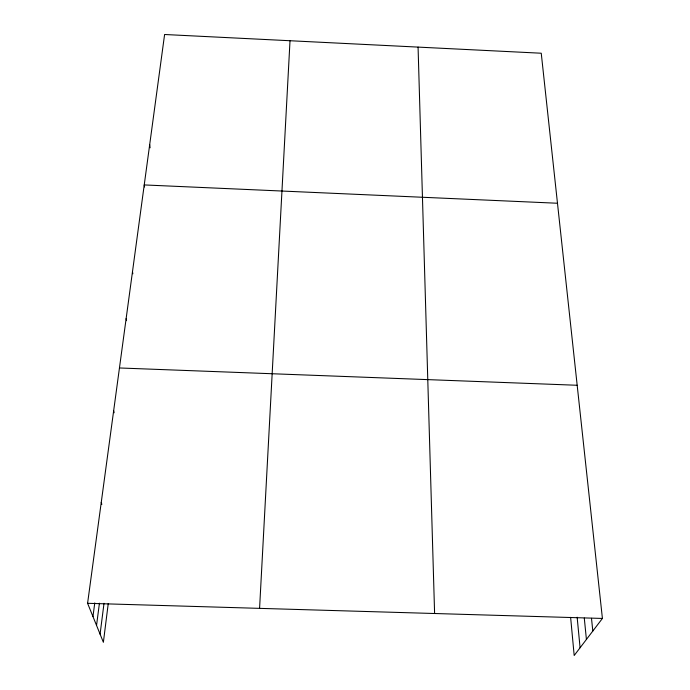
<?xml version="1.0" encoding="UTF-8"?>
<svg xmlns="http://www.w3.org/2000/svg" width="690" height="690" viewBox="0 0 690 690"><rect width="100%" height="100%" fill="white"/><g stroke="black" fill="none" stroke-linecap="round" stroke-linejoin="round"><path stroke-width="1.03" d="M259.578 608.364L290.016 40.736M108.252 603.526L103.379 642.287L87.587 603.302L164.6 34.5L541.245 53.225L602.413 618.447L574.184 655.5L570.621 617.343M100.085 634.144L104.017 603.293M96.54 625.407L99.429 603.189M92.96 616.575L94.772 602.896M87.587 603.302L602.413 618.447M119.448 367.968L577.176 385.27M557.477 203.248L144.236 184.929L144.529 186.99M101.249 502.406L101.844 504.347M113.66 410.731L114.152 412.767M126.141 318.582L126.546 320.678M132.48 271.739L132.842 273.792M149.687 144.624L150.109 147.789M591.494 618.292L592.814 631.057M584.283 618.05L586.414 639.449M577.142 617.222L580.083 647.755M418.071 47.101L434.605 613.514"/></g></svg>
